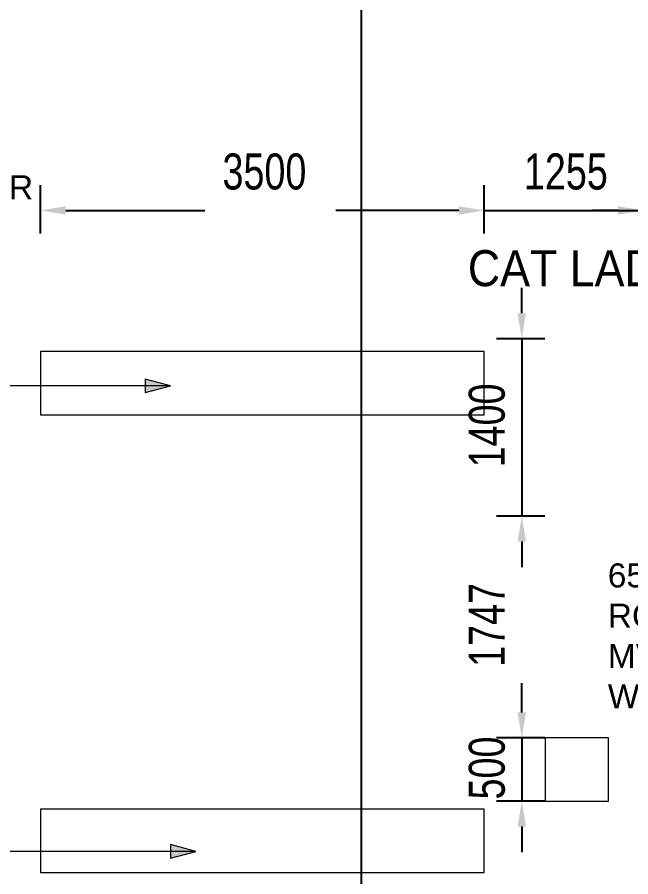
# Model space of a CAD drawing. Header units: millimetres. Extents: x 4021 to 183614, y -11746 to 71065.
# Drawn here: x 79651 to 84490, y 12082 to 18859 of the extents above; entities that cross this region are included whole.
import ezdxf

# ---------------------------------------------------------------- set-up
doc = ezdxf.new("R2010")
doc.units = ezdxf.units.MM
for name, color, linetype, lineweight in [('A-ANNO-DIMS', 211, 'Continuous', 5), ('A-FLOR', 192, 'Continuous', 9), ('G-ANNO-TEXT', 231, 'Continuous', 5)]:
    doc.layers.add(name, color=color, linetype=linetype, lineweight=lineweight)
doc.styles.add('Arial_2', font='arial.ttf', dxfattribs={"width": 0.7, "height": 295.05988})
doc.styles.add('Swis721 BT_1', font='swiss.ttf', dxfattribs={"width": 0.89, "height": 283.821263})
doc.styles.add('Swis721 BT_3', font='swiss.ttf', dxfattribs={"width": 0.75, "height": 283.821263})
doc.styles.add('Swis721 BT_6', font='swiss.ttf', dxfattribs={"height": 189.214176})
doc.dimstyles.new('DLN_1_5mm_6', dxfattribs={"dimscale": 304.8, "dimtxt": 300, "dimasz": 0.656168, "dimexe": 0.656168, "dimexo": 0.0625, "dimgap": 0.656168, "dimtad": 1, "dimdec": 0, "dimzin": 0, "dimdsep": 46, "dimtxsty": 'Swis721 BT_3', "dimsah": 1, "dimcen": 0.09, "dimadec": 0, "dimazin": 0, "dimtfac": 1, "dimtdec": 4, "dimtix": 1, "dimtmove": 2, "dimatfit": 3, "dimfxl": 0.656168, "dimfxlon": 1, "dimtvp": 1, "dimtolj": 1, "dimtzin": 0, "dimarcsym": 2})
doc.dimstyles.new('DLN_1_5mm__Left_Text__1', dxfattribs={"dimscale": 304.8, "dimtxt": 300, "dimasz": 0.656168, "dimexe": 0.656168, "dimexo": 0.0625, "dimgap": 0.656168, "dimtad": 1, "dimdec": 0, "dimzin": 0, "dimdsep": 46, "dimtxsty": 'Swis721 BT_3', "dimsah": 1, "dimcen": 0.09, "dimadec": 0, "dimazin": 0, "dimtfac": 1, "dimtdec": 4, "dimtix": 1, "dimtmove": 2, "dimatfit": 3, "dimfxl": 0.656168, "dimfxlon": 1, "dimtvp": 1, "dimtolj": 1, "dimtzin": 0, "dimarcsym": 2})
doc.dimstyles.new('Linear_-_1_5mm_Arial', dxfattribs={"dimscale": 304.8, "dimtxt": 300, "dimasz": 0.656168, "dimexe": 0.656168, "dimexo": 0.0625, "dimgap": 0.328084, "dimtad": 1, "dimdec": 0, "dimzin": 0, "dimdsep": 46, "dimtxsty": 'Arial_2', "dimblk1": 'OBLIQUE', "dimblk2": 'OBLIQUE', "dimsah": 1, "dimcen": 0.09, "dimadec": 0, "dimazin": 0, "dimtfac": 1, "dimtdec": 4, "dimtix": 1, "dimtmove": 0, "dimatfit": 3, "dimfxl": 0.656168, "dimfxlon": 1, "dimtvp": 1, "dimtolj": 1, "dimtzin": 0, "dimarcsym": 2})

# ---------------------------------------------------------------- blocks, each defined once
blk = doc.blocks.new('_Oblique')
at = {"color": 0, "linetype": 'ByBlock', "lineweight": -2}
blk.add_line((-0.5, -0.5), (0.5, 0.5), dxfattribs=at)
blk = doc.blocks.new('DIMBLOCK63-Copy of COLOUR_R_F')
at = {"layer": 'A-ANNO-DIMS', "color": 0, "lineweight": -2, "transparency": 16777216}
for p, q in [((82544, 34132.5), (82163.1, 34132.5)), ((82363.1, 34132.5), (82363.1, 7907.5)), ((82544, 7907.5), (82163.1, 7907.5))]:
    blk.add_line(p, q, dxfattribs=at)
at = {"layer": 'Defpoints', "color": 0, "transparency": 16777216}
for p in [(82563.1, 34132.5), (82363.1, 7907.5), (82563.1, 7907.5)]:
    blk.add_point(p, dxfattribs=at)
at = {"layer": 'A-ANNO-DIMS', "color": 0, "lineweight": -2, "transparency": 16777216, "xscale": 200, "yscale": 200, "zscale": 200}
for p, rotation in [((82363.1, 34132.5), 90), ((82363.1, 7907.5), 270)]:
    blk.add_blockref('_Oblique', p, dxfattribs=dict(at, rotation=rotation))
at = {"layer": 'A-ANNO-DIMS', "color": 0, "transparency": 16777216, "insert": (82112.4, 21020), "char_height": 295.06, "width": 941.538, "attachment_point": 5, "rotation": 90, "style": 'Arial_2'}
blk.add_mtext('\\A1;26225', dxfattribs=at)
blk = doc.blocks.new('DIMBLOCK100-Copy of COLOUR_R_F')
at = {"layer": 'A-ANNO-DIMS', "color": 0, "lineweight": -2, "transparency": 16777216}
for p, q in [((79834.3, 17154.2), (79834.3, 17535.1)), ((83334.3, 17154.2), (83334.3, 17535.1)), ((80034.3, 17335.1), (81130.7, 17335.1)), ((83134.3, 17335.1), (82163.6, 17335.1))]:
    blk.add_line(p, q, dxfattribs=at)
at = {"layer": 'A-ANNO-DIMS', "color": 0, "transparency": 16777216}
for points in [[(80034.3, 17368.4), (80034.3, 17301.8), (79834.3, 17335.1)], [(83134.3, 17368.4), (83134.3, 17301.8), (83334.3, 17335.1)]]:
    blk.add_solid(points, dxfattribs=at)
at = {"layer": 'Defpoints', "color": 0, "transparency": 16777216}
for p in [(83334.3, 17335.1), (79834.3, 17135.1), (83334.3, 17135.1)]:
    blk.add_point(p, dxfattribs=at)
at = {"layer": 'A-ANNO-DIMS', "color": 0, "transparency": 16777216, "insert": (81270, 17784.4), "char_height": 283.82, "width": 754.286, "attachment_point": 1, "line_spacing_factor": 1.00667, "style": 'Swis721 BT_3'}
blk.add_mtext('\\A1;3500', dxfattribs=at)
blk = doc.blocks.new('DIMBLOCK101-Copy of COLOUR_R_F')
at = {"layer": 'A-ANNO-DIMS', "color": 0, "lineweight": -2, "transparency": 16777216}
for p, q in [((83334.3, 17154.2), (83334.3, 17535.1)), ((84589.3, 17154.2), (84589.3, 17535.1)), ((83134.3, 17335.1), (82934.3, 17335.1)), ((83334.3, 17335.1), (84589.3, 17335.1)), ((84789.3, 17335.1), (84989.3, 17335.1))]:
    blk.add_line(p, q, dxfattribs=at)
at = {"layer": 'A-ANNO-DIMS', "color": 0, "transparency": 16777216}
for points in [[(83134.3, 17368.4), (83134.3, 17301.8), (83334.3, 17335.1)], [(84789.3, 17368.4), (84789.3, 17301.8), (84589.3, 17335.1)]]:
    blk.add_solid(points, dxfattribs=at)
at = {"layer": 'Defpoints', "color": 0, "transparency": 16777216}
for p in [(84589.3, 17335.1), (83334.3, 17135.1), (84589.3, 17135.1)]:
    blk.add_point(p, dxfattribs=at)
at = {"layer": 'A-ANNO-DIMS', "color": 0, "transparency": 16777216, "insert": (83647.5, 17784.4), "char_height": 283.82, "width": 754.286, "attachment_point": 1, "line_spacing_factor": 1.00667, "style": 'Swis721 BT_3'}
blk.add_mtext('\\A1;1255', dxfattribs=at)
blk = doc.blocks.new('DIMBLOCK102-Copy of COLOUR_R_F')
at = {"layer": 'A-ANNO-DIMS', "color": 0, "lineweight": -2, "transparency": 16777216}
for p, q in [((84589.3, 17154.2), (84589.3, 17535.1)), ((85989.3, 17516.1), (85989.3, 17135.1)), ((84389.3, 17335.1), (84189.3, 17335.1)), ((84589.3, 17335.1), (85989.3, 17335.1)), ((86189.3, 17335.1), (86389.3, 17335.1))]:
    blk.add_line(p, q, dxfattribs=at)
at = {"layer": 'A-ANNO-DIMS', "color": 0, "transparency": 16777216}
for points in [[(84389.3, 17368.4), (84389.3, 17301.8), (84589.3, 17335.1)], [(86189.3, 17368.4), (86189.3, 17301.8), (85989.3, 17335.1)]]:
    blk.add_solid(points, dxfattribs=at)
at = {"layer": 'Defpoints', "color": 0, "transparency": 16777216}
for p in [(85989.3, 17535.1), (85989.3, 17335.1), (84589.3, 17135.1)]:
    blk.add_point(p, dxfattribs=at)
at = {"layer": 'A-ANNO-DIMS', "color": 0, "transparency": 16777216, "insert": (84928.2, 17784.4), "char_height": 283.82, "width": 754.286, "attachment_point": 1, "line_spacing_factor": 1.00667, "style": 'Swis721 BT_3'}
blk.add_mtext('\\A1;1400', dxfattribs=at)
blk = doc.blocks.new('DIMBLOCK107-Copy of COLOUR_R_F')
at = {"layer": 'A-ANNO-DIMS', "color": 0, "lineweight": -2, "transparency": 16777216}
for p, q in [((83630.6, 16524.2), (83630.6, 16724.2)), ((83811.5, 16324.2), (83430.6, 16324.2)), ((83630.6, 16324.2), (83630.6, 14924.2)), ((83811.5, 14924.2), (83430.6, 14924.2)), ((83630.6, 14724.2), (83630.6, 14524.2))]:
    blk.add_line(p, q, dxfattribs=at)
at = {"layer": 'A-ANNO-DIMS', "color": 0, "transparency": 16777216}
for points in [[(83597.2, 16524.2), (83663.9, 16524.2), (83630.6, 16324.2)], [(83597.2, 14724.2), (83663.9, 14724.2), (83630.6, 14924.2)]]:
    blk.add_solid(points, dxfattribs=at)
at = {"layer": 'Defpoints', "color": 0, "transparency": 16777216}
for p in [(83830.6, 16324.2), (83630.6, 14924.2), (83830.6, 14924.2)]:
    blk.add_point(p, dxfattribs=at)
at = {"layer": 'A-ANNO-DIMS', "color": 0, "transparency": 16777216, "insert": (83212.4, 15309.9), "char_height": 283.82, "width": 754.286, "attachment_point": 1, "rotation": 90, "line_spacing_factor": 1.00667, "style": 'Swis721 BT_3'}
blk.add_mtext('\\A1;1400', dxfattribs=at)
blk = doc.blocks.new('DIMBLOCK108-Copy of COLOUR_R_F')
at = {"layer": 'A-ANNO-DIMS', "color": 0, "lineweight": -2, "transparency": 16777216}
for p, q in [((83811.5, 14924.2), (83430.6, 14924.2)), ((83630.6, 14724.2), (83630.6, 14619.8)), ((83630.6, 13377.5), (83630.6, 13607.6)), ((83811.5, 13177.5), (83430.6, 13177.5))]:
    blk.add_line(p, q, dxfattribs=at)
at = {"layer": 'A-ANNO-DIMS', "color": 0, "transparency": 16777216}
for points in [[(83597.2, 14724.2), (83663.9, 14724.2), (83630.6, 14924.2)], [(83597.2, 13377.5), (83663.9, 13377.5), (83630.6, 13177.5)]]:
    blk.add_solid(points, dxfattribs=at)
at = {"layer": 'Defpoints', "color": 0, "transparency": 16777216}
for p in [(83830.6, 14924.2), (83630.6, 13177.5), (83830.6, 13177.5)]:
    blk.add_point(p, dxfattribs=at)
at = {"layer": 'A-ANNO-DIMS', "color": 0, "transparency": 16777216, "insert": (83212.4, 13736.5), "char_height": 283.82, "width": 754.286, "attachment_point": 1, "rotation": 90, "line_spacing_factor": 1.00667, "style": 'Swis721 BT_3'}
blk.add_mtext('\\A1;1747', dxfattribs=at)
blk = doc.blocks.new('DIMBLOCK109-Copy of COLOUR_R_F')
at = {"layer": 'A-ANNO-DIMS', "color": 0, "lineweight": -2, "transparency": 16777216}
for p, q in [((83630.6, 13377.5), (83630.6, 13577.5)), ((83811.5, 13177.5), (83430.6, 13177.5)), ((83630.6, 13177.5), (83630.6, 12677.5)), ((83811.5, 12677.5), (83430.6, 12677.5)), ((83630.6, 12477.5), (83630.6, 12277.5))]:
    blk.add_line(p, q, dxfattribs=at)
at = {"layer": 'A-ANNO-DIMS', "color": 0, "transparency": 16777216}
for points in [[(83597.2, 13377.5), (83663.9, 13377.5), (83630.6, 13177.5)], [(83597.2, 12477.5), (83663.9, 12477.5), (83630.6, 12677.5)]]:
    blk.add_solid(points, dxfattribs=at)
at = {"layer": 'Defpoints', "color": 0, "transparency": 16777216}
for p in [(83830.6, 13177.5), (83630.6, 12677.5), (83830.6, 12677.5)]:
    blk.add_point(p, dxfattribs=at)
at = {"layer": 'A-ANNO-DIMS', "color": 0, "transparency": 16777216, "insert": (83212.4, 12691.8), "char_height": 283.82, "width": 565.714, "attachment_point": 1, "rotation": 90, "line_spacing_factor": 1.00667, "style": 'Swis721 BT_3'}
blk.add_mtext('\\A1;500', dxfattribs=at)

msp = doc.modelspace()

# ---------------------------------------------------------------- hatches: boundary and pattern name
at = {"layer": 'G-ANNO-TEXT'}
for points in [[(80860.5, 15952.4), (80660.5, 16006), (80660.5, 15898.9)], [(81060.5, 12282.8), (80860.5, 12336.4), (80860.5, 12229.2)]]:
    msp.add_hatch(color=130, dxfattribs=at).paths.add_polyline_path(points, flags=0)

# ---------------------------------------------------------------- linework, layer by layer
at = {"layer": 'A-FLOR'}
for p, q in [((83334.3, 16224.2), (79834.3, 16224.2)), ((79834.3, 16224.2), (79834.3, 15724.2)), ((83334.3, 15724.2), (83334.3, 16224.2)), ((79834.3, 15724.2), (83334.3, 15724.2)), ((84314.3, 13177.5), (83814.3, 13177.5)), ((83814.3, 13177.5), (83814.3, 12677.5)), ((84314.3, 12677.5), (84314.3, 13177.5)), ((83814.3, 12677.5), (84314.3, 12677.5)), ((83334.3, 12615.8), (79834.3, 12615.8)), ((79834.3, 12615.8), (79834.3, 12115.8)), ((83334.3, 12115.8), (83334.3, 12615.8)), ((79834.3, 12115.8), (83334.3, 12115.8))]:
    msp.add_line(p, q, dxfattribs=at)
at = {"layer": 'G-ANNO-TEXT', "color": 130}
for p, q in [((80860.5, 15952.4), (80660.5, 16006)), ((80660.5, 16006), (80660.5, 15898.9)), ((80860.5, 15952.4), (77631.6, 15952.4)), ((80660.5, 15898.9), (80860.5, 15952.4)), ((81060.5, 12282.8), (80860.5, 12336.4)), ((80860.5, 12336.4), (80860.5, 12229.2)), ((81060.5, 12282.8), (77631.6, 12282.8)), ((80860.5, 12229.2), (81060.5, 12282.8))]:
    msp.add_line(p, q, dxfattribs=at)

# ---------------------------------------------------------------- texts
at = {"layer": 'G-ANNO-TEXT', "color": 7, "attachment_point": 1, "line_spacing_factor": 1.00667}
for s, insert, char_height, width, style in [('650mm(H)(ASFL) RC PLINTH FOR\\PGENSET EXHAUST PIPE\\P& MOUNTING FRAME\\PWEIGHT = 287KG', (75591.6, 17612.5), 189.214, 4896, 'Swis721 BT_6'), ('CAT LADDER', (83204.9, 17022.1), 283.82, 2545.2, 'Swis721 BT_1'), ('650mm(H)(ASFL)\\PRC PLINTH FOR 1000L\\PMVAC MAKE UP BREAK TANK\\PWEIGHT = 1500KG', (84308.5, 14553.2), 189.214, 4353.6, 'Swis721 BT_6')]:
    msp.add_mtext(s, dxfattribs=dict(at, insert=insert, char_height=char_height, width=width, style=style))

# ---------------------------------------------------------------- dimensions: what is measured, and where the dimension line sits
at = {"layer": 'A-ANNO-DIMS'}
dim = msp.add_linear_dim(base=(82363.1, 7907.5), p1=(82563.1, 34132.5), p2=(82563.1, 7907.5), angle=90, dimstyle='Linear_-_1_5mm_Arial', override={"dimpost": '<>', "dimfxl": 26224.999972}, dxfattribs=at)
dim.commit()
dim.dimension.update_dxf_attribs({"geometry": 'DIMBLOCK63-Copy of COLOUR_R_F', "text_midpoint": (82112.4, 21020)})
for base, p1, p2, override, picture, middle in [((83334.3, 17335.1), (79834.3, 17135.1), (83334.3, 17135.1), {"dimpost": '<>', "dimfxl": 3500}, 'DIMBLOCK100-Copy of COLOUR_R_F', (81647.1, 17595.2)), ((84589.3, 17335.1), (83334.3, 17135.1), (84589.3, 17135.1), {"dimpost": '<>', "dimfxl": 1255.000384}, 'DIMBLOCK101-Copy of COLOUR_R_F', (84024.6, 17595.2)), ((85989.3, 17335.1), (84589.3, 17135.1), (85989.3, 17535.1), {"dimpost": '<>', "dimfxl": 1456.021977}, 'DIMBLOCK102-Copy of COLOUR_R_F', (85305.4, 17595.2))]:
    dim = msp.add_linear_dim(base=base, p1=p1, p2=p2, dimstyle='DLN_1_5mm_6', override=override, dxfattribs=at)
    dim.commit()
    dim.dimension.update_dxf_attribs({"geometry": picture, "text_midpoint": middle, "dimtype": 160})
for base, p1, p2, override, picture, middle in [((83630.6, 14924.2), (83830.6, 16324.2), (83830.6, 14924.2), {"dimpost": '<>', "dimfxl": 1400.000229}, 'DIMBLOCK107-Copy of COLOUR_R_F', (83401.7, 15687)), ((83630.6, 13177.5), (83830.6, 14924.2), (83830.6, 13177.5), {"dimpost": '<>', "dimfxl": 1746.666639}, 'DIMBLOCK108-Copy of COLOUR_R_F', (83401.7, 14113.7)), ((83630.6, 12677.5), (83830.6, 13177.5), (83830.6, 12677.5), {"dimpost": '<>', "dimfxl": 500}, 'DIMBLOCK109-Copy of COLOUR_R_F', (83401.7, 12974.6))]:
    dim = msp.add_linear_dim(base=base, p1=p1, p2=p2, angle=90, dimstyle='DLN_1_5mm__Left_Text__1', override=override, dxfattribs=at)
    dim.commit()
    dim.dimension.update_dxf_attribs({"geometry": picture, "text_midpoint": middle, "dimtype": 160, "text_rotation": 90})

doc.saveas('drawing.dxf')
